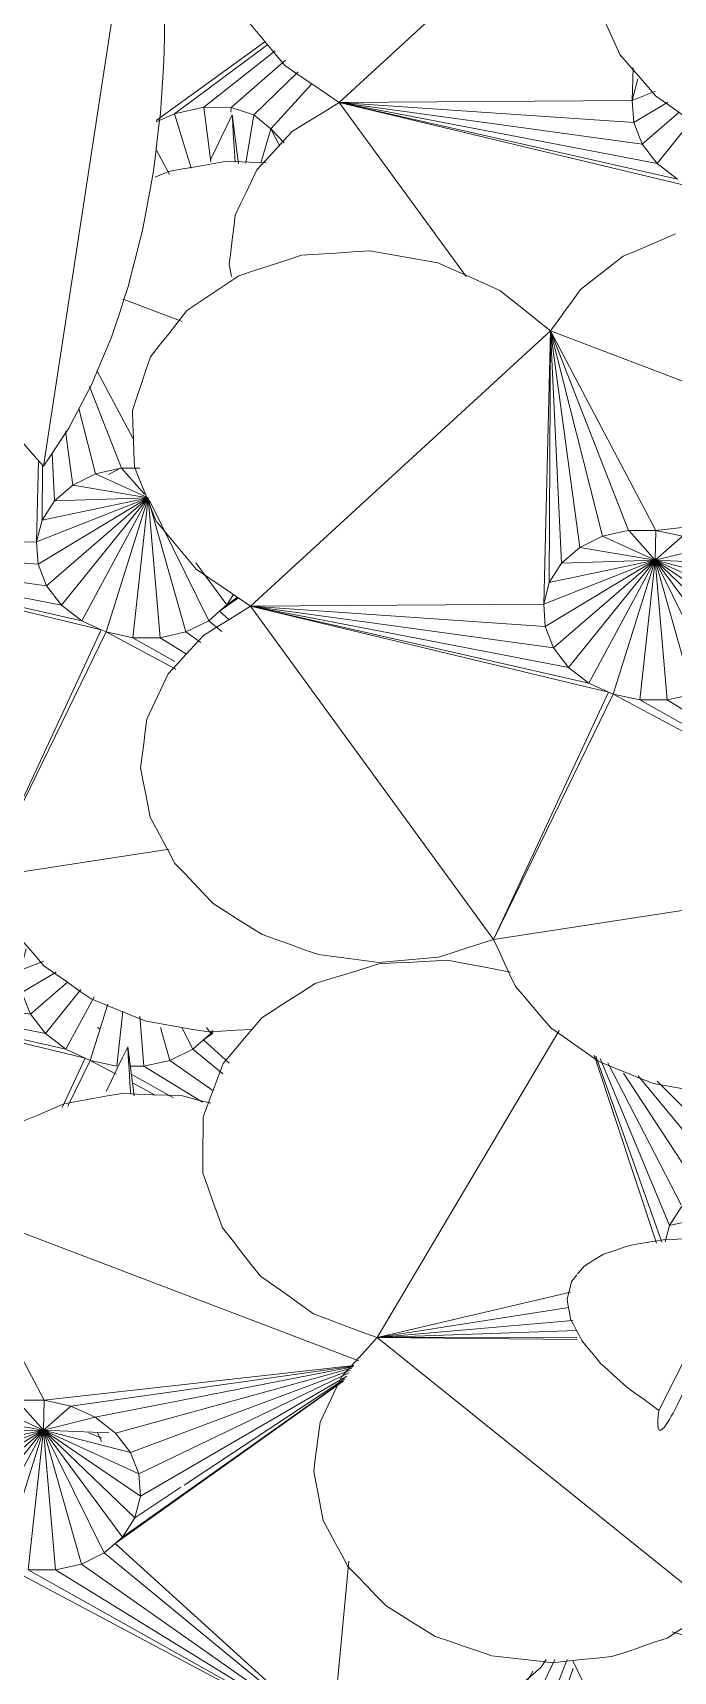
# Model space of a CAD drawing. Header units: metres. Extents: x -18.34 to -13.25, y -25.49 to -16.26.
# Drawn here: x -14.939 to -14.8876, y -21.1851 to -21.0536 of the extents above; entities that cross this region are included whole.
import ezdxf

# ---------------------------------------------------------------- set-up
doc = ezdxf.new("R2010")
doc.units = ezdxf.units.M
doc.layers.add('Importações nas famílias', color=7, linetype='Continuous', lineweight=5)
doc.layers.add('Vegetação', color=7, linetype='Continuous', lineweight=5)

# ---------------------------------------------------------------- blocks, each defined once
blk = doc.blocks.new('Planta_pergolado_12200 - plantas pergolado_skp_Component_12-V3482-Pavimento 02 - Executivo')
at = {"layer": 'Importações nas famílias', "color": 9}
blk.add_line((0.096562, 0.100575), (0.096378, 0.100507), dxfattribs=at)
blk = doc.blocks.new('Planta_pergolado_12200 - plantas pergolado_skp_Component_16-V3483-Pavimento 02 - Executivo')
blk.add_blockref('Planta_pergolado_12200 - plantas pergolado_skp_Component_12-V3482-Pavimento 02 - Executivo', (0, 0))
blk = doc.blocks.new('Planta_pergolado_12200 - plantas pergolado_skp_-V3488-Pavimento 02 - Executivo')
blk.add_blockref('Planta_pergolado_12200 - plantas pergolado_skp_Component_16-V3483-Pavimento 02 - Executivo', (0, 0))
blk = doc.blocks.new('Planta_pergolado_12200 - plantas pergolado_skp_-V3489-Pavimento 02 - Executivo')
at = {"xscale": 1.254472261797389, "yscale": 1.254472261797389, "zscale": 1.254472261797389, "rotation": 44.99999999999149}
blk.add_blockref('Planta_pergolado_12200 - plantas pergolado_skp_-V3488-Pavimento 02 - Executivo', (0.10194, -0.10235), dxfattribs=at)
blk = doc.blocks.new('Planta_pergolado_12200 - plantas pergolado_skp_Component_17-V3556-Pavimento 02 - Executivo')
at = {"layer": 'Importações nas famílias', "color": 9}
for p, q in [((0.056252, 0.137284), (0.056658, 0.14529)), ((0.056628, 0.138382), (0.056895, 0.145348)), ((0.057419, 0.140012), (0.057463, 0.14544)), ((0.05845, 0.141262), (0.058292, 0.145574)), ((0.05965, 0.142048), (0.05931, 0.145739)), ((0.060939, 0.142316), (0.06039, 0.145919)), ((0.05965, 0.142048), (0.060939, 0.142316)), ((0.062096, 0.14242), (0.060939, 0.142316)), ((0.062099, 0.142075), (0.060939, 0.142316)), ((0.062173, 0.140563), (0.060939, 0.142316)), ((0.05845, 0.141262), (0.05965, 0.142048)), ((0.061616, 0.13986), (0.05965, 0.142048)), ((0.057419, 0.140012), (0.05845, 0.141262)), ((0.058668, 0.141077), (0.05845, 0.141262)), ((0.056628, 0.138382), (0.057419, 0.140012)), ((0.060247, 0.138275), (0.057419, 0.140012)), ((0.056325, 0.137228), (0.056628, 0.138382)), ((0.059795, 0.137117), (0.056628, 0.138382)), ((0.059282, 0.135864), (0.057565, 0.136202)), ((0.070986, 0.121779), (0.071159, 0.122617))]:
    blk.add_line(p, q, dxfattribs=at)
blk = doc.blocks.new('Planta_pergolado_12200 - plantas pergolado_skp_Component_16-V3557-Pavimento 02 - Executivo')
blk.add_blockref('Planta_pergolado_12200 - plantas pergolado_skp_Component_17-V3556-Pavimento 02 - Executivo', (0, 0))
blk = doc.blocks.new('Planta_pergolado_12200 - plantas pergolado_skp_-V3558-Pavimento 02 - Executivo')
blk.add_blockref('Planta_pergolado_12200 - plantas pergolado_skp_Component_16-V3557-Pavimento 02 - Executivo', (0, 0))
blk = doc.blocks.new('Planta_pergolado_12200 - plantas pergolado_skp_-V3559-Pavimento 02 - Executivo')
at = {"xscale": 1.254472261797389, "yscale": 1.254472261797389, "zscale": 1.254472261797389, "rotation": 44.99999999999149}
blk.add_blockref('Planta_pergolado_12200 - plantas pergolado_skp_-V3558-Pavimento 02 - Executivo', (0.10194, -0.10235), dxfattribs=at)
blk = doc.blocks.new('Planta_pergolado_12200 - plantas pergolado_skp_-V3560-Pavimento 02 - Executivo')
at = {"rotation": 89.9999999999999}
for name in ['Planta_pergolado_12200 - plantas pergolado_skp_-V3559-Pavimento 02 - Executivo', 'Planta_pergolado_12200 - plantas pergolado_skp_-V3489-Pavimento 02 - Executivo']:
    blk.add_blockref(name, (0.69625, 0.01573), dxfattribs=at)
blk = doc.blocks.new('Planta_pergolado_12200 - plantas pergolado_skp_Component_12-V749-Pavimento 02 - Executivo')
at = {"layer": 'Importações nas famílias', "color": 9}
blk.add_line((-0.09592, -0.20059), (-0.04296, -0.19248), dxfattribs=at)
at = {"layer": 'Importações nas famílias', "color": 9, "flags": 128}
for points in [[(-0.07701, -0.19265), (-0.07585, -0.19243), (-0.0747, -0.19222), (-0.07354, -0.192), (-0.07238, -0.19179)], [(-0.07238, -0.19179), (-0.07118, -0.19164), (-0.06998, -0.1915), (-0.06878, -0.19135), (-0.06758, -0.1912)], [(-0.06758, -0.1912), (-0.06635, -0.19113), (-0.06513, -0.19105), (-0.0639, -0.19097), (-0.06267, -0.1909)], [(-0.06267, -0.1909), (-0.06143, -0.19089), (-0.06018, -0.19089), (-0.05894, -0.19088), (-0.0577, -0.19087)], [(-0.0577, -0.19087), (-0.05645, -0.19094), (-0.05521, -0.191), (-0.05396, -0.19107), (-0.05272, -0.19113)], [(-0.05272, -0.19113), (-0.05148, -0.19127), (-0.05025, -0.1914), (-0.04902, -0.19154), (-0.04779, -0.19167)], [(-0.04779, -0.19167), (-0.04658, -0.19187), (-0.04538, -0.19208), (-0.04417, -0.19228), (-0.04296, -0.19248)], [(-0.08142, -0.19377), (-0.08032, -0.19349), (-0.07921, -0.19321), (-0.07811, -0.19293), (-0.07701, -0.19265)], [(-0.04296, -0.19248), (-0.04385, -0.19346), (-0.04473, -0.19444), (-0.04561, -0.19542), (-0.04649, -0.19639)], [(-0.08556, -0.19514), (-0.08452, -0.1948), (-0.08349, -0.19445), (-0.08245, -0.19411), (-0.08142, -0.19377)], [(-0.08938, -0.19674), (-0.08843, -0.19634), (-0.08747, -0.19594), (-0.08652, -0.19554), (-0.08556, -0.19514)], [(-0.09285, -0.19857), (-0.09198, -0.19811), (-0.09112, -0.19766), (-0.09025, -0.1972), (-0.08938, -0.19674)], [(-0.04649, -0.19639), (-0.04751, -0.19727), (-0.04852, -0.19814), (-0.04953, -0.19901), (-0.05054, -0.19988)], [(-0.09592, -0.20059), (-0.09516, -0.20008), (-0.09439, -0.19958), (-0.09362, -0.19907), (-0.09285, -0.19857)], [(-0.05054, -0.19988), (-0.05166, -0.20063), (-0.05278, -0.20138), (-0.0539, -0.20213), (-0.05502, -0.20288)], [(-0.09267, -0.20346), (-0.09348, -0.20274), (-0.0943, -0.20202), (-0.09511, -0.20131), (-0.09592, -0.20059)], [(-0.08886, -0.20575), (-0.08981, -0.20518), (-0.09076, -0.2046), (-0.09172, -0.20403), (-0.09267, -0.20346)], [(-0.05502, -0.20288), (-0.05622, -0.20348), (-0.05742, -0.20409), (-0.05862, -0.20469), (-0.05982, -0.2053)], [(-0.08457, -0.2074), (-0.08564, -0.20699), (-0.08671, -0.20657), (-0.08779, -0.20616), (-0.08886, -0.20575)], [(-0.05982, -0.2053), (-0.06107, -0.20575), (-0.06232, -0.20619), (-0.06357, -0.20664), (-0.06482, -0.20709)], [(-0.07991, -0.20837), (-0.08108, -0.20813), (-0.08224, -0.20789), (-0.08341, -0.20764), (-0.08457, -0.2074)], [(-0.06482, -0.20709), (-0.0661, -0.20737), (-0.06737, -0.20765), (-0.06865, -0.20794), (-0.06992, -0.20822)], [(-0.07499, -0.20865), (-0.07622, -0.20858), (-0.07745, -0.20851), (-0.07868, -0.20844), (-0.07991, -0.20837)], [(-0.06992, -0.20822), (-0.07119, -0.20833), (-0.07246, -0.20843), (-0.07372, -0.20854), (-0.07499, -0.20865)]]:
    blk.add_lwpolyline(points, dxfattribs=at)
blk = doc.blocks.new('Planta_pergolado_12200 - plantas pergolado_skp_Component_16-V3950-Pavimento 02 - Executivo')
at = {"extrusion": (0, 0, -1), "zscale": -1, "rotation": 180}
blk.add_blockref('Planta_pergolado_12200 - plantas pergolado_skp_Component_12-V749-Pavimento 02 - Executivo', (0, 0), dxfattribs=at)
blk = doc.blocks.new('Planta_pergolado_12200 - plantas pergolado_skp_-V3951-Pavimento 02 - Executivo')
blk.add_blockref('Planta_pergolado_12200 - plantas pergolado_skp_Component_16-V3950-Pavimento 02 - Executivo', (0, 0))
blk = doc.blocks.new('Planta_pergolado_12200 - plantas pergolado_skp_-V3952-Pavimento 02 - Executivo')
blk.add_blockref('Planta_pergolado_12200 - plantas pergolado_skp_-V3951-Pavimento 02 - Executivo', (0, 0))
blk = doc.blocks.new('Planta_pergolado_12200 - plantas pergolado_skp_-V4061-Pavimento 02 - Executivo')
blk.add_blockref('Planta_pergolado_12200 - plantas pergolado_skp_-V3952-Pavimento 02 - Executivo', (0, 0))
blk = doc.blocks.new('Planta_pergolado_12200 - plantas pergolado_skp_Component_12-V2193-Pavimento 02 - Executivo')
at = {"layer": 'Importações nas famílias', "color": 9}
blk.add_line((-0.19144, -0.14361), (-0.18947, -0.15014), dxfattribs=at)
at = {"layer": 'Importações nas famílias', "color": 9, "flags": 128}
for points in [[(-0.20273, -0.13959), (-0.20259, -0.13867), (-0.20245, -0.13776), (-0.20231, -0.13684)], [(-0.20266, -0.14319), (-0.20268, -0.14229), (-0.2027, -0.14139), (-0.20271, -0.14049), (-0.20273, -0.13959)], [(-0.20196, -0.14663), (-0.20214, -0.14577), (-0.20231, -0.14491), (-0.20249, -0.14405), (-0.20266, -0.14319)], [(-0.19026, -0.14418), (-0.19006, -0.14482), (-0.18982, -0.14562), (-0.18957, -0.14641)], [(-0.20066, -0.14983), (-0.20098, -0.14903), (-0.20131, -0.14823), (-0.20164, -0.14743), (-0.20196, -0.14663)], [(-0.18957, -0.14641), (-0.18935, -0.14716), (-0.18914, -0.1479), (-0.18892, -0.14864)], [(-0.19877, -0.15272), (-0.19925, -0.152), (-0.19972, -0.15128), (-0.20019, -0.15056), (-0.20066, -0.14983)], [(-0.19636, -0.15523), (-0.19696, -0.15461), (-0.19757, -0.15398), (-0.19817, -0.15335), (-0.19877, -0.15272)], [(-0.19346, -0.1573), (-0.19419, -0.15679), (-0.19491, -0.15627), (-0.19563, -0.15575), (-0.19636, -0.15523)], [(-0.19181, -0.1581), (-0.19264, -0.1577), (-0.19346, -0.1573)]]:
    blk.add_lwpolyline(points, dxfattribs=at)
blk = doc.blocks.new('Planta_pergolado_12200 - plantas pergolado_skp_Component_12-V973-Pavimento 02 - Executivo')
at = {"layer": 'Importações nas famílias', "color": 9}
for p, q in [((-0.07271, -0.14474), (-0.07664, -0.14423)), ((-0.0765, -0.1445), (-0.07565, -0.14457)), ((-0.10364, -0.14716), (-0.10438, -0.14685))]:
    blk.add_line(p, q, dxfattribs=at)
at = {"layer": 'Importações nas famílias', "color": 9, "flags": 128}
for points in [[(-0.07565, -0.14457), (-0.07491, -0.14461), (-0.07418, -0.14466), (-0.07344, -0.1447), (-0.07271, -0.14474)], [(-0.07271, -0.14474), (-0.0736, -0.14518), (-0.07449, -0.14561), (-0.07539, -0.14604), (-0.07628, -0.14647)]]:
    blk.add_lwpolyline(points, dxfattribs=at)
blk = doc.blocks.new('Planta_pergolado_12200 - plantas pergolado_skp_Component_17-V4067-Pavimento 02 - Executivo')
at = {"layer": 'Importações nas famílias', "color": 9}
for p, q in [((-0.17328, 0.20059), (-0.17859, 0.20942)), ((-0.17328, 0.20059), (-0.1768, 0.20954)), ((-0.17328, 0.20059), (-0.18033, 0.20874)), ((-0.17328, 0.20059), (-0.17507, 0.20909)), ((-0.17328, 0.20059), (-0.17352, 0.2081)), ((-0.17089, 0.20054), (-0.15488, 0.209)), ((-0.16773, 0.17528), (-0.15488, 0.209)), ((-0.17328, 0.20059), (-0.18188, 0.20754)), ((-0.17328, 0.20059), (-0.17225, 0.20664)), ((-0.17328, 0.20059), (-0.18314, 0.20591)), ((-0.19816, 0.17743), (-0.18404, 0.20396)), ((-0.17328, 0.20059), (-0.18404, 0.20396)), ((-0.17328, 0.20059), (-0.17136, 0.20481)), ((-0.17089, 0.20273), (-0.17328, 0.20059)), ((-0.17089, 0.20273), (-0.17089, 0.20054)), ((-0.19816, 0.17743), (-0.1845, 0.20182)), ((-0.17328, 0.20059), (-0.1845, 0.20182)), ((-0.1845, 0.19963), (-0.1845, 0.20182)), ((-0.17328, 0.20059), (-0.1845, 0.19963)), ((-0.17328, 0.20059), (-0.18404, 0.19755)), ((-0.17328, 0.20059), (-0.18314, 0.19572)), ((-0.18187, 0.19426), (-0.17328, 0.20059)), ((-0.17328, 0.20059), (-0.18032, 0.19327)), ((-0.17859, 0.19282), (-0.17328, 0.20059)), ((-0.1768, 0.19294), (-0.17328, 0.20059)), ((-0.17328, 0.20059), (-0.17507, 0.19362)), ((-0.17349, 0.19536), (-0.17328, 0.20059)), ((-0.17328, 0.20059), (-0.17225, 0.19645)), ((-0.17328, 0.20059), (-0.17135, 0.1984)), ((-0.17328, 0.20059), (-0.17089, 0.20054)), ((-0.17089, 0.20054), (-0.17135, 0.1984)), ((-0.17089, 0.20054), (-0.1681, 0.17569)), ((-0.1845, 0.19963), (-0.19816, 0.17743)), ((-0.18404, 0.19755), (-0.1845, 0.19963)), ((-0.18404, 0.19755), (-0.19816, 0.17743)), ((-0.18314, 0.19572), (-0.18404, 0.19755)), ((-0.17135, 0.1984), (-0.17225, 0.19645)), ((-0.16814, 0.17572), (-0.17135, 0.1984)), ((-0.17225, 0.19645), (-0.17352, 0.19482)), ((-0.16821, 0.17576), (-0.17225, 0.19645)), ((-0.18314, 0.19572), (-0.19816, 0.17743)), ((-0.18238, 0.19485), (-0.19816, 0.17743)), ((-0.18238, 0.19485), (-0.18314, 0.19572)), ((-0.18187, 0.19426), (-0.18238, 0.19485)), ((-0.16935, 0.17654), (-0.18238, 0.19485)), ((-0.17352, 0.19482), (-0.17445, 0.1941)), ((-0.16832, 0.17584), (-0.17352, 0.19482)), ((-0.18032, 0.19327), (-0.18187, 0.19426)), ((-0.16933, 0.17653), (-0.18187, 0.19426)), ((-0.17507, 0.19362), (-0.1768, 0.19294)), ((-0.17445, 0.1941), (-0.17507, 0.19362)), ((-0.16848, 0.17595), (-0.17507, 0.19362)), ((-0.17859, 0.19282), (-0.18032, 0.19327)), ((-0.17787, 0.18957), (-0.18032, 0.19327)), ((-0.1768, 0.19294), (-0.17859, 0.19282)), ((-0.16894, 0.17626), (-0.17859, 0.19282)), ((-0.16869, 0.17609), (-0.1768, 0.19294)), ((-0.16917, 0.17642), (-0.17769, 0.1893)), ((-0.18381, 0.17609), (-0.19816, 0.17743)), ((-0.19168, 0.16026), (-0.19234, 0.16068))]:
    blk.add_line(p, q, dxfattribs=at)
at = {"layer": 'Importações nas famílias', "color": 9, "flags": 128}
for points in [[(-0.14889, 0.20316), (-0.14844, 0.20211), (-0.14799, 0.20106), (-0.14754, 0.20001), (-0.14708, 0.19896)], [(-0.14708, 0.19896), (-0.14688, 0.19779), (-0.14667, 0.19662), (-0.14646, 0.19545), (-0.14626, 0.19428)], [(-0.14626, 0.19428), (-0.14631, 0.19307), (-0.14636, 0.19185), (-0.14641, 0.19064), (-0.14646, 0.18943)], [(-0.14646, 0.18943), (-0.14677, 0.18826), (-0.14705, 0.18717)], [(-0.19234, 0.16068), (-0.19304, 0.16149), (-0.19374, 0.1623), (-0.19444, 0.16311), (-0.19515, 0.16392)]]:
    blk.add_lwpolyline(points, dxfattribs=at)
blk = doc.blocks.new('Planta_pergolado_12200 - plantas pergolado_skp_Component_16-V4068-Pavimento 02 - Executivo')
blk.add_blockref('Planta_pergolado_12200 - plantas pergolado_skp_Component_17-V4067-Pavimento 02 - Executivo', (0, 0))
at = {"extrusion": (0, 0, -1), "zscale": -1, "rotation": 180}
for name, p in [('Planta_pergolado_12200 - plantas pergolado_skp_Component_12-V973-Pavimento 02 - Executivo', (0.06982, 0.04909)), ('Planta_pergolado_12200 - plantas pergolado_skp_Component_12-V2193-Pavimento 02 - Executivo', (0, 0))]:
    blk.add_blockref(name, p, dxfattribs=at)
blk = doc.blocks.new('Planta_pergolado_12200 - plantas pergolado_skp_Component_17-V4069-Pavimento 02 - Executivo')
at = {"layer": 'Importações nas famílias', "color": 9}
for p, q in [((-0.08069, 0.18551), (-0.0797, 0.1857)), ((-0.06672, 0.17687), (-0.08069, 0.16668)), ((-0.07361, 0.14816), (-0.06672, 0.17687)), ((-0.07289, 0.14972), (-0.06672, 0.17687)), ((-0.07162, 0.15135), (-0.06672, 0.17687)), ((-0.07007, 0.15254), (-0.06672, 0.17687)), ((-0.06834, 0.15322), (-0.06672, 0.17687)), ((-0.06672, 0.17687), (-0.06014, 0.1697)), ((-0.06655, 0.15335), (-0.06672, 0.17687)), ((-0.07007, 0.15254), (-0.06834, 0.15322)), ((-0.06834, 0.15322), (-0.06655, 0.15335)), ((-0.0667, 0.15049), (-0.06834, 0.15322)), ((-0.06393, 0.15328), (-0.06655, 0.15335)), ((-0.06482, 0.1529), (-0.06655, 0.15335)), ((-0.06581, 0.15147), (-0.06655, 0.15335)), ((-0.07289, 0.14972), (-0.07162, 0.15135)), ((-0.07162, 0.15135), (-0.07007, 0.15254)), ((-0.0681, 0.1485), (-0.07162, 0.15135)), ((-0.06751, 0.14958), (-0.07007, 0.15254))]:
    blk.add_line(p, q, dxfattribs=at)
at = {"layer": 'Importações nas famílias', "color": 9, "flags": 128}
for points in [[(-0.0797, 0.1857), (-0.07872, 0.18557), (-0.07774, 0.18545), (-0.07675, 0.18533), (-0.07577, 0.1852)], [(-0.07577, 0.1852), (-0.07487, 0.18477), (-0.07396, 0.18434), (-0.07305, 0.18391), (-0.07214, 0.18348)], [(-0.06374, 0.18124), (-0.06278, 0.18204), (-0.06183, 0.18284), (-0.06087, 0.18363), (-0.05991, 0.18443)], [(-0.07214, 0.18348), (-0.07137, 0.18277), (-0.0706, 0.18206), (-0.06983, 0.18135), (-0.06905, 0.18063)], [(-0.06905, 0.18063), (-0.06847, 0.17969), (-0.06789, 0.17875), (-0.0673, 0.17781), (-0.06672, 0.17687)], [(-0.06672, 0.17687), (-0.06597, 0.17796), (-0.06523, 0.17905), (-0.06449, 0.18015), (-0.06374, 0.18124)]]:
    blk.add_lwpolyline(points, dxfattribs=at)
blk = doc.blocks.new('Planta_pergolado_12200 - plantas pergolado_skp_Component_16-V4070-Pavimento 02 - Executivo')
blk.add_blockref('Planta_pergolado_12200 - plantas pergolado_skp_Component_17-V4069-Pavimento 02 - Executivo', (0, 0))
blk = doc.blocks.new('Planta_pergolado_12200 - plantas pergolado_skp_Component_17-V4071-Pavimento 02 - Executivo')
at = {"layer": 'Importações nas famílias', "color": 9}
for p, q in [((-0.11653, 0.23399), (-0.1156, 0.23326)), ((-0.13654, 0.22596), (-0.15051, 0.21577)), ((-0.14343, 0.19725), (-0.13654, 0.22596)), ((-0.14271, 0.19881), (-0.13654, 0.22596)), ((-0.14144, 0.20044), (-0.13654, 0.22596)), ((-0.13989, 0.20163), (-0.13654, 0.22596)), ((-0.13816, 0.20232), (-0.13654, 0.22596)), ((-0.13654, 0.22596), (-0.12996, 0.21879)), ((-0.13637, 0.20244), (-0.13654, 0.22596)), ((-0.14144, 0.20044), (-0.13989, 0.20163)), ((-0.13989, 0.20163), (-0.13816, 0.20232)), ((-0.13733, 0.19867), (-0.13989, 0.20163)), ((-0.13816, 0.20232), (-0.13637, 0.20244)), ((-0.13652, 0.19958), (-0.13816, 0.20232)), ((-0.13376, 0.20237), (-0.13637, 0.20244)), ((-0.13464, 0.20199), (-0.13637, 0.20244)), ((-0.13563, 0.20056), (-0.13637, 0.20244)), ((-0.14271, 0.19881), (-0.14144, 0.20044)), ((-0.13792, 0.19759), (-0.14144, 0.20044)), ((-0.1474, 0.19909), (-0.14343, 0.19725)), ((-0.14361, 0.19686), (-0.14727, 0.19864)), ((-0.14343, 0.19725), (-0.14271, 0.19881)), ((-0.1385, 0.19653), (-0.14271, 0.19881)), ((-0.17393, 0.19591), (-0.17351, 0.19696)), ((-0.14472, 0.19477), (-0.14361, 0.19686)), ((-0.14407, 0.19471), (-0.14361, 0.19686)), ((-0.14361, 0.19686), (-0.14343, 0.19725)), ((-0.13909, 0.19544), (-0.14361, 0.19686)), ((-0.13966, 0.19423), (-0.14407, 0.19471)), ((-0.14661, 0.19017), (-0.14472, 0.19355)), ((-0.1464, 0.19162), (-0.14542, 0.19346)), ((-0.14407, 0.19253), (-0.14407, 0.19363)), ((-0.14407, 0.19253), (-0.14697, 0.18782)), ((-0.14005, 0.19287), (-0.14407, 0.19253)), ((-0.14361, 0.19045), (-0.14407, 0.19253)), ((-0.14096, 0.1912), (-0.14361, 0.19045)), ((-0.14361, 0.19045), (-0.14602, 0.18701)), ((-0.14271, 0.18862), (-0.14361, 0.19045)), ((-0.14096, 0.18948), (-0.14271, 0.18862)), ((-0.14271, 0.18862), (-0.14469, 0.1862)), ((-0.14195, 0.18774), (-0.14271, 0.18862)), ((-0.14195, 0.18774), (-0.14382, 0.18568)), ((-0.14144, 0.18716), (-0.14195, 0.18774)), ((-0.14143, 0.18701), (-0.14195, 0.18774)), ((-0.14144, 0.18716), (-0.14096, 0.18751)), ((-0.14121, 0.18701), (-0.14144, 0.18716)), ((-0.14134, 0.18701), (-0.14144, 0.18716))]:
    blk.add_line(p, q, dxfattribs=at)
at = {"layer": 'Importações nas famílias', "color": 9, "flags": 128}
for points in [[(-0.12536, 0.23528), (-0.12423, 0.23532), (-0.12309, 0.23536), (-0.12196, 0.2354), (-0.12083, 0.23544)], [(-0.12083, 0.23544), (-0.11975, 0.23508), (-0.11868, 0.23472), (-0.1176, 0.23436), (-0.11653, 0.23399)], [(-0.1453, 0.23416), (-0.14469, 0.23386), (-0.14378, 0.23343), (-0.14287, 0.233), (-0.14196, 0.23257)], [(-0.12973, 0.23352), (-0.12864, 0.23396), (-0.12754, 0.2344), (-0.12645, 0.23484), (-0.12536, 0.23528)], [(-0.13356, 0.23033), (-0.13261, 0.23113), (-0.13165, 0.23193), (-0.13069, 0.23273), (-0.12973, 0.23352)], [(-0.14196, 0.23257), (-0.14119, 0.23186), (-0.14042, 0.23115), (-0.13965, 0.23044), (-0.13888, 0.22973)], [(-0.13654, 0.22596), (-0.13579, 0.22705), (-0.13505, 0.22815), (-0.13431, 0.22924), (-0.13356, 0.23033)], [(-0.13888, 0.22973), (-0.13829, 0.22878), (-0.13771, 0.22784), (-0.13712, 0.2269), (-0.13654, 0.22596)]]:
    blk.add_lwpolyline(points, dxfattribs=at)
blk = doc.blocks.new('Planta_pergolado_12200 - plantas pergolado_skp_Component_16-V4072-Pavimento 02 - Executivo')
blk.add_blockref('Planta_pergolado_12200 - plantas pergolado_skp_Component_17-V4071-Pavimento 02 - Executivo', (0, 0))
blk = doc.blocks.new('Planta_pergolado_12200 - plantas pergolado_skp_Component_17-V4077-Pavimento 02 - Executivo')
at = {"layer": 'Importações nas famílias', "color": 9}
for p, q in [((-0.16586, 0.17381), (-0.18758, 0.14677)), ((-0.166, 0.15778), (-0.16586, 0.17381)), ((-0.16586, 0.17381), (-0.14121, 0.15922)), ((-0.1622, 0.1583), (-0.16586, 0.17381)), ((-0.16345, 0.15843), (-0.16586, 0.17381)), ((-0.16448, 0.1581), (-0.16586, 0.17381)), ((-0.16529, 0.15779), (-0.16586, 0.17381)), ((-0.16581, 0.15778), (-0.16586, 0.17381)), ((-0.1432, 0.15639), (-0.15827, 0.1514)), ((-0.1582, 0.15096), (-0.14327, 0.15626)), ((-0.15687, 0.15036), (-0.14345, 0.15592)), ((-0.14379, 0.15529), (-0.15519, 0.14943)), ((-0.14463, 0.15404), (-0.15402, 0.1479)), ((-0.15309, 0.14607), (-0.14485, 0.15287)), ((-0.1526, 0.14398), (-0.14528, 0.15135)), ((-0.15687, 0.15036), (-0.15816, 0.15069)), ((-0.15531, 0.14937), (-0.15687, 0.15036)), ((-0.15498, 0.14205), (-0.15687, 0.15036))]:
    blk.add_line(p, q, dxfattribs=at)
at = {"layer": 'Importações nas famílias', "color": 9, "flags": 128}
for points in [[(-0.15705, 0.18623), (-0.15595, 0.18662), (-0.15486, 0.18702), (-0.15376, 0.18741), (-0.15266, 0.18781)], [(-0.15266, 0.18781), (-0.15153, 0.1878), (-0.1504, 0.1878), (-0.14927, 0.18779), (-0.14814, 0.18779)], [(-0.14814, 0.18779), (-0.14707, 0.18738), (-0.146, 0.18698), (-0.14492, 0.18657), (-0.14385, 0.18616)], [(-0.16092, 0.18317), (-0.15995, 0.18394), (-0.15899, 0.1847), (-0.15802, 0.18546), (-0.15705, 0.18623)], [(-0.14385, 0.18616), (-0.14294, 0.18539), (-0.14202, 0.18462), (-0.1411, 0.18385), (-0.14018, 0.18308)], [(-0.16395, 0.17892), (-0.16319, 0.17998), (-0.16243, 0.18105), (-0.16168, 0.18211), (-0.16092, 0.18317)], [(-0.14018, 0.18308), (-0.1395, 0.18201), (-0.13881, 0.18094), (-0.13813, 0.17986), (-0.13744, 0.17879)], [(-0.18053, 0.17814), (-0.17955, 0.17833), (-0.17856, 0.17852), (-0.17758, 0.17871), (-0.17659, 0.1789)], [(-0.17659, 0.1789), (-0.17561, 0.17878), (-0.17462, 0.17865), (-0.17364, 0.17853), (-0.17265, 0.1784)], [(-0.16586, 0.17381), (-0.16538, 0.17509), (-0.1649, 0.17637), (-0.16442, 0.17764), (-0.16395, 0.17892)], [(-0.18422, 0.17616), (-0.1833, 0.17665), (-0.18238, 0.17715), (-0.18146, 0.17764), (-0.18053, 0.17814)], [(-0.17265, 0.1784), (-0.17174, 0.17797), (-0.17082, 0.17753), (-0.16991, 0.1771), (-0.169, 0.17667)], [(-0.13744, 0.17879), (-0.13704, 0.17751), (-0.13665, 0.17623), (-0.13625, 0.17495), (-0.13585, 0.17368)], [(-0.169, 0.17667), (-0.16821, 0.17595), (-0.16743, 0.17524), (-0.16665, 0.17453), (-0.16586, 0.17381)], [(-0.18739, 0.17309), (-0.1866, 0.17386), (-0.18581, 0.17462), (-0.18501, 0.17539), (-0.18422, 0.17616)], [(-0.13585, 0.17368), (-0.13578, 0.1723), (-0.13571, 0.17092), (-0.13564, 0.16954), (-0.13556, 0.16816)], [(-0.18984, 0.16916), (-0.18923, 0.17014), (-0.18862, 0.17113), (-0.188, 0.17211), (-0.18739, 0.17309)], [(-0.19139, 0.16462), (-0.191, 0.16575), (-0.19062, 0.16689), (-0.19023, 0.16802), (-0.18984, 0.16916)], [(-0.13556, 0.16816), (-0.13582, 0.1668), (-0.13608, 0.16544), (-0.13634, 0.16408), (-0.13652, 0.16312)], [(-0.19195, 0.15978), (-0.19181, 0.16099), (-0.19167, 0.1622), (-0.19153, 0.16341), (-0.19139, 0.16462)], [(-0.19146, 0.15498), (-0.19158, 0.15618), (-0.1917, 0.15738), (-0.19182, 0.15858), (-0.19195, 0.15978)], [(-0.18997, 0.15055), (-0.19034, 0.15166), (-0.19072, 0.15276), (-0.19109, 0.15387), (-0.19146, 0.15498)], [(-0.18758, 0.14677), (-0.18818, 0.14772), (-0.18878, 0.14866), (-0.18937, 0.1496), (-0.18997, 0.15055)]]:
    blk.add_lwpolyline(points, dxfattribs=at)
blk = doc.blocks.new('Planta_pergolado_12200 - plantas pergolado_skp_Component_16-V4078-Pavimento 02 - Executivo')
blk.add_blockref('Planta_pergolado_12200 - plantas pergolado_skp_Component_17-V4077-Pavimento 02 - Executivo', (0, 0))
blk = doc.blocks.new('Planta_pergolado_12200 - plantas pergolado_skp_Component_12-V4079-Pavimento 02 - Executivo')
at = {"layer": 'Importações nas famílias', "color": 9}
for p, q in [((-0.1717, 0.15121), (-0.15798, 0.14429)), ((-0.16368, 0.14647), (-0.163, 0.14621))]:
    blk.add_line(p, q, dxfattribs=at)
at = {"layer": 'Importações nas famílias', "color": 9, "flags": 128}
for points in [[(-0.16437, 0.15829), (-0.1648, 0.15806), (-0.16523, 0.15784), (-0.16567, 0.15761), (-0.1661, 0.15738)], [(-0.16277, 0.15857), (-0.16317, 0.1585), (-0.16357, 0.15843), (-0.16397, 0.15836), (-0.16437, 0.15829)], [(-0.16135, 0.15822), (-0.16171, 0.1583), (-0.16206, 0.15839), (-0.16242, 0.15848), (-0.16277, 0.15857)], [(-0.16081, 0.15778), (-0.16105, 0.15797), (-0.16135, 0.15822)], [(-0.1661, 0.15738), (-0.16656, 0.15701), (-0.16701, 0.15663), (-0.16747, 0.15625), (-0.16793, 0.15588)], [(-0.16014, 0.15724), (-0.16044, 0.15748), (-0.16075, 0.15773)], [(-0.15917, 0.15566), (-0.15941, 0.15606), (-0.15965, 0.15645), (-0.1599, 0.15685), (-0.16014, 0.15724)], [(-0.16793, 0.15588), (-0.1684, 0.15536), (-0.16887, 0.15484), (-0.16934, 0.15432), (-0.16981, 0.1538)], [(-0.15845, 0.15353), (-0.15863, 0.15406), (-0.15881, 0.15459), (-0.15899, 0.15513), (-0.15917, 0.15566)], [(-0.16981, 0.1538), (-0.17028, 0.15315), (-0.17075, 0.1525), (-0.17122, 0.15186), (-0.1717, 0.15121)], [(-0.15801, 0.15087), (-0.15812, 0.15154), (-0.15823, 0.1522), (-0.15834, 0.15286), (-0.15845, 0.15353)], [(-0.17317, 0.15126), (-0.17321, 0.15122), (-0.17325, 0.15117), (-0.17328, 0.15113), (-0.17332, 0.15109)], [(-0.17263, 0.1513), (-0.17277, 0.15129), (-0.1729, 0.15128), (-0.17304, 0.15127), (-0.17317, 0.15126)], [(-0.1717, 0.15121), (-0.17193, 0.15123), (-0.17216, 0.15125), (-0.1724, 0.15128), (-0.17263, 0.1513)], [(-0.17332, 0.15109), (-0.17326, 0.15101), (-0.1732, 0.15093), (-0.17313, 0.15086), (-0.17307, 0.15078)], [(-0.17307, 0.15078), (-0.17291, 0.15067), (-0.17275, 0.15057), (-0.17259, 0.15046), (-0.17243, 0.15035)], [(-0.17243, 0.15035), (-0.17217, 0.15021), (-0.17191, 0.15007), (-0.17165, 0.14993), (-0.17139, 0.14979)], [(-0.15785, 0.14777), (-0.15789, 0.14855), (-0.15793, 0.14932), (-0.15797, 0.1501), (-0.15801, 0.15087)], [(-0.17139, 0.14979), (-0.17104, 0.14962), (-0.17069, 0.14945), (-0.17034, 0.14929), (-0.16999, 0.14912)], [(-0.16999, 0.14912), (-0.16954, 0.14892), (-0.1691, 0.14873), (-0.16866, 0.14853), (-0.16822, 0.14833)], [(-0.16822, 0.14833), (-0.16769, 0.14811), (-0.16716, 0.14789), (-0.16663, 0.14767), (-0.16611, 0.14745)], [(-0.16611, 0.14745), (-0.1655, 0.1472), (-0.16489, 0.14696), (-0.16429, 0.14672), (-0.16368, 0.14647)], [(-0.15798, 0.14429), (-0.15795, 0.14516), (-0.15792, 0.14603), (-0.15788, 0.1469), (-0.15785, 0.14777)], [(-0.163, 0.14621), (-0.16232, 0.14594), (-0.16164, 0.14568), (-0.16096, 0.14541)], [(-0.16096, 0.14541), (-0.16022, 0.14513), (-0.15947, 0.14485), (-0.15873, 0.14457), (-0.15798, 0.14429)]]:
    blk.add_lwpolyline(points, dxfattribs=at)
blk = doc.blocks.new('Planta_pergolado_12200 - plantas pergolado_skp_Component_17-V4080-Pavimento 02 - Executivo')
at = {"layer": 'Importações nas famílias', "color": 9}
for p, q in [((-0.10715, 0.18397), (-0.1339, 0.16447)), ((-0.11404, 0.15526), (-0.10715, 0.18397)), ((-0.11332, 0.15682), (-0.10715, 0.18397)), ((-0.11206, 0.15845), (-0.10715, 0.18397)), ((-0.1105, 0.15965), (-0.10715, 0.18397)), ((-0.10877, 0.16033), (-0.10715, 0.18397)), ((-0.10715, 0.18397), (-0.08506, 0.15991)), ((-0.10698, 0.16045), (-0.10715, 0.18397)), ((-0.1339, 0.16447), (-0.12834, 0.12834)), ((-0.11422, 0.15487), (-0.1339, 0.16447)), ((-0.1339, 0.16447), (-0.11404, 0.15526)), ((-0.10877, 0.16033), (-0.10698, 0.16045)), ((-0.08506, 0.15991), (-0.10698, 0.16045)), ((-0.10525, 0.16), (-0.10698, 0.16045)), ((-0.10346, 0.1515), (-0.10698, 0.16045)), ((-0.11206, 0.15845), (-0.1105, 0.15965)), ((-0.1105, 0.15965), (-0.10877, 0.16033)), ((-0.10346, 0.1515), (-0.1105, 0.15965)), ((-0.10346, 0.1515), (-0.10877, 0.16033)), ((-0.1037, 0.15901), (-0.10525, 0.16)), ((-0.10525, 0.16), (-0.08506, 0.15991)), ((-0.10346, 0.1515), (-0.10525, 0.16)), ((-0.1037, 0.15901), (-0.08506, 0.15991)), ((-0.08506, 0.15991), (-0.10243, 0.15755)), ((-0.08506, 0.15991), (-0.10153, 0.15572)), ((-0.10107, 0.15145), (-0.08506, 0.15991)), ((-0.10107, 0.15364), (-0.08506, 0.15991)), ((-0.09816, 0.12552), (-0.08506, 0.15991)), ((-0.11332, 0.15682), (-0.11206, 0.15845)), ((-0.10346, 0.1515), (-0.11206, 0.15845)), ((-0.10243, 0.15755), (-0.1037, 0.15901)), ((-0.10346, 0.1515), (-0.1037, 0.15901)), ((-0.11404, 0.15526), (-0.11332, 0.15682)), ((-0.10346, 0.1515), (-0.11332, 0.15682)), ((-0.10346, 0.1515), (-0.10243, 0.15755)), ((-0.10153, 0.15572), (-0.10243, 0.15755)), ((-0.11422, 0.15487), (-0.11404, 0.15526)), ((-0.10346, 0.1515), (-0.10153, 0.15572)), ((-0.10116, 0.15406), (-0.10153, 0.15572)), ((-0.12834, 0.12834), (-0.11422, 0.15487)), ((-0.11468, 0.15273), (-0.11422, 0.15487)), ((-0.10346, 0.1515), (-0.11422, 0.15487)), ((-0.10116, 0.15406), (-0.10107, 0.15364)), ((-0.12834, 0.12834), (-0.11468, 0.15273)), ((-0.10346, 0.1515), (-0.11468, 0.15273)), ((-0.11468, 0.15054), (-0.11468, 0.15273)), ((-0.10111, 0.1536), (-0.10346, 0.1515)), ((-0.10107, 0.15364), (-0.10107, 0.15145)), ((-0.10346, 0.1515), (-0.11468, 0.15054)), ((-0.10346, 0.1515), (-0.11422, 0.14846)), ((-0.10346, 0.1515), (-0.11332, 0.14663)), ((-0.11205, 0.14517), (-0.10346, 0.1515)), ((-0.10346, 0.1515), (-0.1105, 0.14418)), ((-0.10877, 0.14373), (-0.10346, 0.1515)), ((-0.10698, 0.14385), (-0.10346, 0.1515)), ((-0.10346, 0.1515), (-0.10525, 0.14453)), ((-0.1037, 0.14573), (-0.10346, 0.1515)), ((-0.10346, 0.1515), (-0.10243, 0.14736)), ((-0.10346, 0.1515), (-0.10153, 0.14931)), ((-0.10346, 0.1515), (-0.10107, 0.15145)), ((-0.10107, 0.15145), (-0.10153, 0.14931)), ((-0.10107, 0.15145), (-0.09816, 0.12552)), ((-0.11468, 0.15054), (-0.12834, 0.12834)), ((-0.11422, 0.14846), (-0.11468, 0.15054))]:
    blk.add_line(p, q, dxfattribs=at)
at = {"layer": 'Importações nas famílias', "color": 9, "flags": 128}
for points in [[(-0.09597, 0.19329), (-0.09484, 0.19333), (-0.09371, 0.19337), (-0.09257, 0.19341), (-0.09144, 0.19345)], [(-0.09144, 0.19345), (-0.09037, 0.19309), (-0.08929, 0.19273), (-0.08821, 0.19237), (-0.08714, 0.19201)], [(-0.12779, 0.19004), (-0.12686, 0.19054), (-0.12594, 0.19104), (-0.12501, 0.19153), (-0.12408, 0.19203)], [(-0.12408, 0.19203), (-0.12309, 0.19222), (-0.12211, 0.19241), (-0.12112, 0.19261), (-0.12013, 0.1928)], [(-0.12013, 0.1928), (-0.11915, 0.19268), (-0.11817, 0.19255), (-0.11719, 0.19243), (-0.11621, 0.19231)], [(-0.11621, 0.19231), (-0.1153, 0.19187), (-0.11439, 0.19144), (-0.11348, 0.19101), (-0.11257, 0.19058)], [(-0.10034, 0.19154), (-0.09925, 0.19197), (-0.09815, 0.19241), (-0.09706, 0.19285), (-0.09597, 0.19329)], [(-0.08714, 0.19201), (-0.08621, 0.19128), (-0.08529, 0.19054), (-0.08436, 0.18981), (-0.08343, 0.18908)], [(-0.10418, 0.18834), (-0.10322, 0.18914), (-0.10226, 0.18994), (-0.1013, 0.19074), (-0.10034, 0.19154)], [(-0.13101, 0.18698), (-0.1302, 0.18775), (-0.1294, 0.18851), (-0.12859, 0.18928), (-0.12779, 0.19004)], [(-0.11257, 0.19058), (-0.1118, 0.18987), (-0.11103, 0.18916), (-0.11026, 0.18845), (-0.10949, 0.18774)], [(-0.10715, 0.18397), (-0.10641, 0.18507), (-0.10566, 0.18616), (-0.10492, 0.18725), (-0.10418, 0.18834)], [(-0.08343, 0.18908), (-0.08273, 0.18804), (-0.08203, 0.187), (-0.08133, 0.18596), (-0.08064, 0.18492)], [(-0.13351, 0.18305), (-0.13288, 0.18403), (-0.13226, 0.18501), (-0.13163, 0.186), (-0.13101, 0.18698)], [(-0.10949, 0.18774), (-0.1089, 0.1868), (-0.10832, 0.18586), (-0.10773, 0.18492), (-0.10715, 0.18397)], [(-0.08064, 0.18492), (-0.08022, 0.18366), (-0.07981, 0.1824), (-0.0794, 0.18114), (-0.07899, 0.17988)], [(-0.13512, 0.17851), (-0.13472, 0.17965), (-0.13431, 0.18078), (-0.13391, 0.18191), (-0.13351, 0.18305)], [(-0.07899, 0.17988), (-0.0789, 0.17851), (-0.07881, 0.17714), (-0.07872, 0.17577), (-0.07863, 0.1744)], [(-0.13574, 0.17369), (-0.13559, 0.17489), (-0.13543, 0.1761), (-0.13528, 0.17731), (-0.13512, 0.17851)], [(-0.13532, 0.1689), (-0.13543, 0.17009), (-0.13553, 0.17129), (-0.13564, 0.17249), (-0.13574, 0.17369)], [(-0.07863, 0.1744), (-0.07888, 0.17303), (-0.07912, 0.17167), (-0.07936, 0.1703), (-0.0796, 0.16894)], [(-0.1339, 0.16447), (-0.13426, 0.16558), (-0.13461, 0.16668), (-0.13497, 0.16779), (-0.13532, 0.1689)], [(-0.0796, 0.16894), (-0.08015, 0.16769), (-0.0807, 0.16645), (-0.08125, 0.16521), (-0.08181, 0.16397)], [(-0.13768, 0.16272), (-0.13673, 0.16316), (-0.13579, 0.16359), (-0.13484, 0.16403), (-0.1339, 0.16447)], [(-0.08181, 0.16397), (-0.08262, 0.16295), (-0.08343, 0.16194), (-0.08425, 0.16092), (-0.08506, 0.15991)], [(-0.14101, 0.15986), (-0.14018, 0.16057), (-0.13934, 0.16129), (-0.13851, 0.162), (-0.13768, 0.16272)], [(-0.14367, 0.15608), (-0.143, 0.15702), (-0.14234, 0.15797), (-0.14167, 0.15891), (-0.14101, 0.15986)], [(-0.08506, 0.15991), (-0.08423, 0.1593), (-0.08339, 0.1587), (-0.08256, 0.15809), (-0.08173, 0.15749)], [(-0.08173, 0.15749), (-0.08106, 0.15664), (-0.0804, 0.15578), (-0.07973, 0.15492), (-0.07907, 0.15407)], [(-0.14547, 0.15164), (-0.14502, 0.15275), (-0.14457, 0.15386), (-0.14412, 0.15497), (-0.14367, 0.15608)], [(-0.07907, 0.15407), (-0.07862, 0.15302), (-0.07817, 0.15197), (-0.07772, 0.15092), (-0.07726, 0.14987)], [(-0.1463, 0.14684), (-0.14609, 0.14804), (-0.14588, 0.14924), (-0.14568, 0.15044), (-0.14547, 0.15164)]]:
    blk.add_lwpolyline(points, dxfattribs=at)
blk = doc.blocks.new('Planta_pergolado_12200 - plantas pergolado_skp_Component_16-V4081-Pavimento 02 - Executivo')
for name in ['Planta_pergolado_12200 - plantas pergolado_skp_Component_17-V4080-Pavimento 02 - Executivo', 'Planta_pergolado_12200 - plantas pergolado_skp_Component_12-V4079-Pavimento 02 - Executivo']:
    blk.add_blockref(name, (0, 0))
blk = doc.blocks.new('Planta_pergolado_12200 - plantas pergolado_skp_Component_12-V961-Pavimento 02 - Executivo')
at = {"layer": 'Importações nas famílias', "color": 9}
for p, q in [((-0.14253, -0.19383), (-0.14646, -0.19332)), ((-0.14632, -0.19359), (-0.14547, -0.19366))]:
    blk.add_line(p, q, dxfattribs=at)
at = {"layer": 'Importações nas famílias', "color": 9, "flags": 128}
for points in [[(-0.14253, -0.19383), (-0.14342, -0.19427), (-0.14431, -0.1947), (-0.14521, -0.19513), (-0.1461, -0.19556)], [(-0.14547, -0.19366), (-0.14474, -0.1937), (-0.144, -0.19375), (-0.14326, -0.19379), (-0.14253, -0.19383)]]:
    blk.add_lwpolyline(points, dxfattribs=at)
blk = doc.blocks.new('Planta_pergolado_12200 - plantas pergolado_skp_Component_17-V4082-Pavimento 02 - Executivo')
at = {"layer": 'Importações nas famílias', "color": 9}
for p, q in [((-0.10904, 0.19596), (-0.10215, 0.22468)), ((-0.10832, 0.19752), (-0.10215, 0.22468)), ((-0.10706, 0.19915), (-0.10215, 0.22468)), ((-0.10551, 0.20035), (-0.10215, 0.22468)), ((-0.10377, 0.20103), (-0.10215, 0.22468)), ((-0.10198, 0.20115), (-0.10215, 0.22468)), ((-0.1289, 0.20517), (-0.12665, 0.19052)), ((-0.10922, 0.19557), (-0.1289, 0.20517)), ((-0.1289, 0.20517), (-0.10904, 0.19596)), ((-0.10706, 0.19915), (-0.10551, 0.20035)), ((-0.10551, 0.20035), (-0.10377, 0.20103)), ((-0.09846, 0.1922), (-0.10551, 0.20035)), ((-0.10377, 0.20103), (-0.10198, 0.20115)), ((-0.09846, 0.1922), (-0.10377, 0.20103)), ((-0.09547, 0.20099), (-0.10198, 0.20115)), ((-0.10025, 0.2007), (-0.10198, 0.20115)), ((-0.09846, 0.1922), (-0.10198, 0.20115)), ((-0.0987, 0.19971), (-0.10025, 0.2007)), ((-0.10025, 0.2007), (-0.09582, 0.20068)), ((-0.09846, 0.1922), (-0.10025, 0.2007)), ((-0.0987, 0.19971), (-0.09487, 0.1999)), ((-0.10832, 0.19752), (-0.10706, 0.19915)), ((-0.09846, 0.1922), (-0.10706, 0.19915)), ((-0.09743, 0.19825), (-0.0987, 0.19971)), ((-0.09846, 0.1922), (-0.0987, 0.19971)), ((-0.09312, 0.19884), (-0.09743, 0.19825)), ((-0.10904, 0.19596), (-0.10832, 0.19752)), ((-0.09846, 0.1922), (-0.10832, 0.19752)), ((-0.09846, 0.1922), (-0.09743, 0.19825)), ((-0.09654, 0.19642), (-0.09743, 0.19825)), ((-0.09128, 0.19775), (-0.09654, 0.19642)), ((-0.10922, 0.19557), (-0.10904, 0.19596)), ((-0.09846, 0.1922), (-0.09654, 0.19642)), ((-0.09616, 0.19476), (-0.09654, 0.19642)), ((-0.09607, 0.19434), (-0.08952, 0.19691)), ((-0.09371, 0.1934), (-0.08823, 0.1963)), ((-0.11221, 0.18996), (-0.10922, 0.19557)), ((-0.10968, 0.19343), (-0.10922, 0.19557)), ((-0.09846, 0.1922), (-0.10922, 0.19557)), ((-0.09616, 0.19476), (-0.09607, 0.19434)), ((-0.11158, 0.19005), (-0.10968, 0.19343)), ((-0.09846, 0.1922), (-0.10968, 0.19343)), ((-0.10968, 0.19124), (-0.10968, 0.19343)), ((-0.09607, 0.19434), (-0.09815, 0.19248)), ((-0.09607, 0.19434), (-0.09607, 0.19286)), ((-0.0843, 0.18947), (-0.0825, 0.1942)), ((-0.09846, 0.1922), (-0.10968, 0.19124)), ((-0.09854, 0.19218), (-0.10922, 0.18916)), ((-0.09868, 0.19209), (-0.10832, 0.18733)), ((-0.10968, 0.19124), (-0.11099, 0.18911)), ((-0.10922, 0.18916), (-0.10968, 0.19124)), ((-0.07272, 0.19162), (-0.07227, 0.19057)), ((-0.10922, 0.18916), (-0.11006, 0.18797)), ((-0.10832, 0.18733), (-0.10922, 0.18916)), ((-0.10705, 0.18587), (-0.10368, 0.18836)), ((-0.10832, 0.18733), (-0.10919, 0.18627)), ((-0.10756, 0.18646), (-0.10832, 0.18733)), ((-0.10756, 0.18646), (-0.10823, 0.18572)), ((-0.10705, 0.18587), (-0.10756, 0.18646)), ((-0.10649, 0.18495), (-0.10756, 0.18646)), ((-0.10622, 0.18534), (-0.10705, 0.18587)), ((-0.10644, 0.18501), (-0.10705, 0.18587))]:
    blk.add_line(p, q, dxfattribs=at)
at = {"layer": 'Importações nas famílias', "color": 9, "flags": 128}
for points in [[(-0.13601, 0.20056), (-0.13518, 0.20127), (-0.13435, 0.20199), (-0.13351, 0.2027), (-0.13268, 0.20342)], [(-0.13867, 0.19678), (-0.13801, 0.19772), (-0.13734, 0.19867), (-0.13668, 0.19961), (-0.13601, 0.20056)], [(-0.14047, 0.19234), (-0.14002, 0.19345), (-0.13957, 0.19456), (-0.13912, 0.19567), (-0.13867, 0.19678)], [(-0.1413, 0.18755), (-0.14109, 0.18874), (-0.14089, 0.18994), (-0.14068, 0.19114), (-0.14047, 0.19234)], [(-0.07227, 0.19057), (-0.07206, 0.1894), (-0.07185, 0.18823), (-0.07164, 0.18706), (-0.07144, 0.18589)], [(-0.14114, 0.18393), (-0.14119, 0.18513), (-0.14125, 0.18634), (-0.1413, 0.18755)], [(-0.07144, 0.18589), (-0.07149, 0.18468), (-0.07154, 0.18347), (-0.07157, 0.18272)]]:
    blk.add_lwpolyline(points, dxfattribs=at)
blk = doc.blocks.new('Planta_pergolado_12200 - plantas pergolado_skp_Component_16-V4083-Pavimento 02 - Executivo')
blk.add_blockref('Planta_pergolado_12200 - plantas pergolado_skp_Component_17-V4082-Pavimento 02 - Executivo', (0, 0))
at = {"extrusion": (0, 0, -1), "zscale": -1, "rotation": 180}
blk.add_blockref('Planta_pergolado_12200 - plantas pergolado_skp_Component_12-V961-Pavimento 02 - Executivo', (-0.07482, -0.00839), dxfattribs=at)
blk = doc.blocks.new('Planta_pergolado_12200 - plantas pergolado_skp_Component_17-V2223-Pavimento 02 - Executivo')
at = {"layer": 'Importações nas famílias', "color": 9, "flags": 128}
for points in [[(-0.06885, -0.14769), (-0.06818, -0.14863), (-0.06752, -0.14958), (-0.06685, -0.15052), (-0.06619, -0.15147)], [(-0.06619, -0.15147), (-0.06536, -0.15218), (-0.06452, -0.1529), (-0.06369, -0.15361), (-0.06286, -0.15433)], [(-0.06286, -0.15433), (-0.06191, -0.15477), (-0.06097, -0.1552), (-0.06002, -0.15564), (-0.05908, -0.15608)]]:
    blk.add_lwpolyline(points, dxfattribs=at)
blk = doc.blocks.new('Planta_pergolado_12200 - plantas pergolado_skp_Component_16-V4087-Pavimento 02 - Executivo')
at = {"extrusion": (0, 0, -1), "zscale": -1, "rotation": 180}
blk.add_blockref('Planta_pergolado_12200 - plantas pergolado_skp_Component_17-V2223-Pavimento 02 - Executivo', (0, 0), dxfattribs=at)
blk = doc.blocks.new('Planta_pergolado_12200 - plantas pergolado_skp_Component_17-V4098-Pavimento 02 - Executivo')
at = {"layer": 'Importações nas famílias', "color": 9}
for p, q in [((-0.19262, 0.16132), (-0.20298, 0.1673)), ((-0.19169, 0.15956), (-0.20407, 0.16549)), ((-0.19239, 0.15809), (-0.20778, 0.16337)), ((-0.1917, 0.15856), (-0.20571, 0.16415))]:
    blk.add_line(p, q, dxfattribs=at)
blk = doc.blocks.new('Planta_pergolado_12200 - plantas pergolado_skp_Component_16-V4099-Pavimento 02 - Executivo')
blk.add_blockref('Planta_pergolado_12200 - plantas pergolado_skp_Component_17-V4098-Pavimento 02 - Executivo', (0, 0))
blk = doc.blocks.new('Planta_pergolado_12200 - plantas pergolado_skp_-V4106-Pavimento 02 - Executivo')
blk.add_blockref('Planta_pergolado_12200 - plantas pergolado_skp_Component_16-V4099-Pavimento 02 - Executivo', (0, 0))
blk = doc.blocks.new('Planta_pergolado_12200 - plantas pergolado_skp_-V4107-Pavimento 02 - Executivo')
for name in ['Planta_pergolado_12200 - plantas pergolado_skp_-V4106-Pavimento 02 - Executivo', 'Planta_pergolado_12200 - plantas pergolado_skp_Component_16-V4068-Pavimento 02 - Executivo', 'Planta_pergolado_12200 - plantas pergolado_skp_Component_16-V4072-Pavimento 02 - Executivo', 'Planta_pergolado_12200 - plantas pergolado_skp_Component_16-V4083-Pavimento 02 - Executivo', 'Planta_pergolado_12200 - plantas pergolado_skp_Component_16-V4081-Pavimento 02 - Executivo', 'Planta_pergolado_12200 - plantas pergolado_skp_Component_16-V4078-Pavimento 02 - Executivo', 'Planta_pergolado_12200 - plantas pergolado_skp_Component_16-V4070-Pavimento 02 - Executivo', 'Planta_pergolado_12200 - plantas pergolado_skp_Component_16-V4087-Pavimento 02 - Executivo']:
    blk.add_blockref(name, (0, 0))
blk = doc.blocks.new('Planta_pergolado_12200 - plantas pergolado_skp_-V4293-Pavimento 02 - Executivo')
blk.add_blockref('Planta_pergolado_12200 - plantas pergolado_skp_-V4107-Pavimento 02 - Executivo', (0, 0))
blk = doc.blocks.new('Planta_pergolado_12200 - Planta_pergolado_12200-V4294-Pavimento 02 - Executivo')
for name in ['Planta_pergolado_12200 - plantas pergolado_skp_-V4293-Pavimento 02 - Executivo', 'Planta_pergolado_12200 - plantas pergolado_skp_-V4061-Pavimento 02 - Executivo']:
    blk.add_blockref(name, (0, 0))
at = {"xscale": 1.068436298615139, "yscale": 1.068436298615139, "zscale": 1.068436298615139, "rotation": 83.79999999999607}
blk.add_blockref('Planta_pergolado_12200 - plantas pergolado_skp_-V3560-Pavimento 02 - Executivo', (-0.09186, -0.47965), dxfattribs=at)

msp = doc.modelspace()

# ---------------------------------------------------------------- block references
at = {"layer": 'Vegetação', "color": 9, "rotation": 89.99999999999997}
msp.add_blockref('Planta_pergolado_12200 - Planta_pergolado_12200-V4294-Pavimento 02 - Executivo', (-14.73752, -20.99245), dxfattribs=at)

doc.saveas('drawing.dxf')
